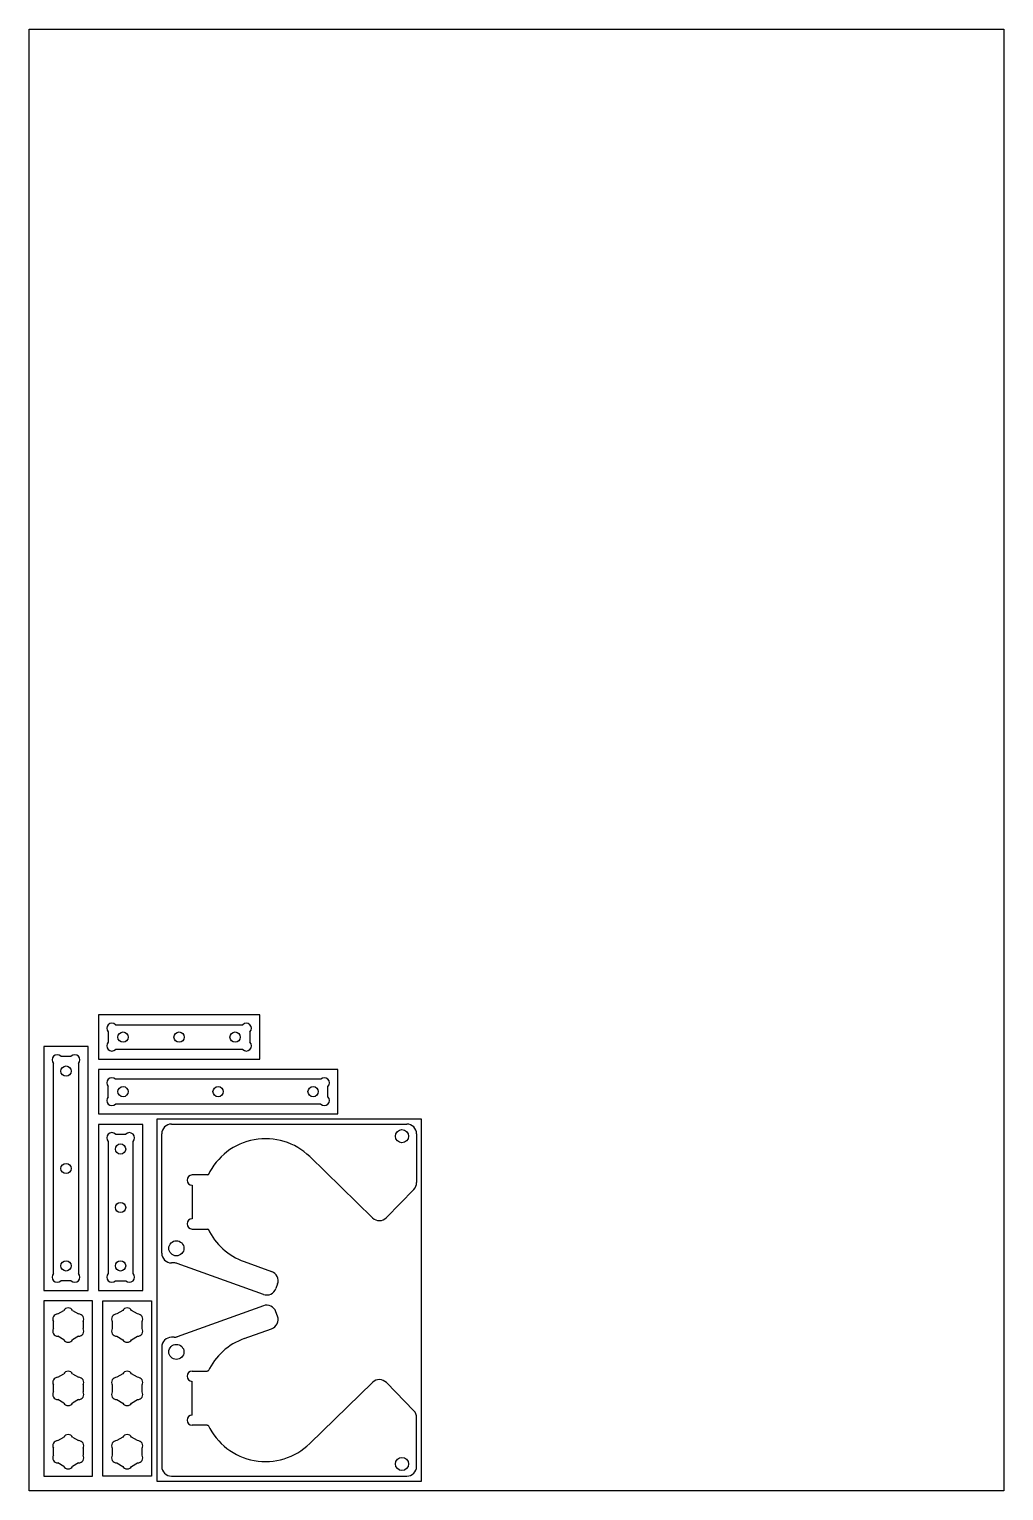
# Model space of a CAD drawing. Extents: x 0 to 200, y 0 to 300.
import ezdxf

# ---------------------------------------------------------------- set-up
doc = ezdxf.new("R2010")
doc.units = 0
doc.header["$LTSCALE"] = 0.25
doc.header["$MEASUREMENT"] = 0
doc.layers.get('0').update_dxf_attribs({"linetype": 'CONTINUOUS'})
doc.layers.add('1', color=7, linetype='CONTINUOUS')
doc.layers.add('23', color=7, linetype='CONTINUOUS')

msp = doc.modelspace()

# ---------------------------------------------------------------- linework, layer by layer
msp.add_lwpolyline([(0, 0), (0, 300), (200, 300), (200, 0)], close=True)
at = {"layer": '1', "color": 7, "linetype": 'Continuous'}
for p, q in [((14.2, 97.672765), (14.2, 88.572765)), ((47.3, 97.672765), (14.2, 97.672765)), ((47.3, 88.572765), (47.3, 97.672765)), ((16.2, 94.187841), (16.2, 92.057689)), ((17.684923, 95.672765), (43.815077, 95.672765)), ((45.3, 94.187841), (45.3, 92.057689)), ((3, 91.2), (3, 41.1)), ((12.1, 91.2), (3, 91.2)), ((12.1, 41.1), (12.1, 91.2)), ((43.815077, 90.572765), (17.684923, 90.572765)), ((5, 44.584923), (5, 87.715075)), ((6.484924, 89.2), (8.615076, 89.2)), ((10.1, 87.715077), (10.1, 44.584923)), ((14.2, 88.572765), (47.3, 88.572765)), ((14.2, 86.472765), (14.2, 77.372765)), ((63.3, 86.472765), (14.2, 86.472765)), ((59.815077, 84.472765), (17.684923, 84.472765)), ((63.3, 77.372765), (63.3, 86.472765)), ((16.2, 80.857689), (16.2, 82.98784)), ((61.3, 80.857689), (61.3, 82.98784)), ((59.815077, 79.372765), (17.684923, 79.372765)), ((14.2, 77.372765), (63.3, 77.372765)), ((14.2, 75.2), (14.2, 41.1)), ((23.3, 75.2), (14.2, 75.2)), ((23.3, 41.1), (23.3, 75.2)), ((26.2, 76.272765), (26.2, 2)), ((80.5, 76.272765), (26.2, 76.272765)), ((80.5, 2), (80.5, 76.272765)), ((17.684924, 73.2), (19.815076, 73.2)), ((16.2, 71.715077), (16.2, 44.584923)), ((21.3, 44.584923), (21.3, 71.715077)), ((8.615076, 43.1), (6.484924, 43.1)), ((17.684924, 43.1), (19.815076, 43.1)), ((3, 41.1), (12.1, 41.1)), ((14.2, 41.1), (23.3, 41.1)), ((26.2, 2), (80.5, 2))]:
    msp.add_line(p, q, dxfattribs=at)
for centre in [(19.25, 93.122765), (30.75, 93.122765), (42.25, 93.122765), (7.55, 86.15), (19.25, 81.922765), (38.75, 81.922765), (58.25, 81.922765), (18.75, 70.15), (7.55, 66.15), (18.75, 58.15), (7.55, 46.15), (18.75, 46.15)]:
    msp.add_circle(centre, 1.05, dxfattribs=at)
for centre, start, end in [((16.942462, 94.930303), 45, 225), ((44.557538, 94.930303), 315, 135), ((16.942462, 91.315227), 135, 315), ((44.557538, 91.315227), 225, 45), ((5.742463, 88.457538), 45, 225), ((9.357538, 88.457538), 315, 135), ((16.942462, 83.730302), 45, 225), ((60.557538, 83.730302), 315, 135), ((16.942462, 80.115227), 135, 315), ((60.557538, 80.115227), 225, 45), ((16.942463, 72.457538), 45, 225), ((20.557538, 72.457538), 315, 135), ((5.742463, 43.842462), 135, 315), ((9.357538, 43.842462), 225, 45), ((16.942463, 43.842462), 135, 315), ((20.557538, 43.842462), 225, 45)]:
    msp.add_arc(centre, 1.05, start, end, dxfattribs=at)
at = {"layer": '23', "color": 7, "linetype": 'Continuous'}
for p, q in [((29.2, 75.272765), (77.5, 75.272765)), ((27.2, 48.772765), (27.2, 73.272765)), ((79.5, 73.272765), (79.5, 63.249308)), ((70.464998, 56.026401), (57.570454, 68.585491)), ((36.55, 64.822765), (33.45, 64.822765)), ((33.45, 62.722765), (33.45, 55.822765)), ((78.932727, 61.853854), (73.293179, 56.063673)), ((33.45, 53.722765), (36.55, 53.722765)), ((29.710112, 46.772765), (29.2, 46.772765)), ((48.059316, 40.304217), (30.386465, 46.65493)), ((44.103704, 47.03869), (49.7502, 45.00963)), ((50.956012, 42.451112), (50.617835, 41.510029)), ((3, 39), (3, 3)), ((13, 39), (3, 39)), ((13, 3), (13, 39)), ((15.1, 3), (15.1, 39)), ((15.1, 39), (25.1, 39)), ((25.1, 39), (25.1, 3)), ((5.859327, 36.285918), (7.090673, 36.996837)), ((8.909327, 36.996837), (10.140673, 36.285918)), ((19.190674, 36.996837), (17.959327, 36.285918)), ((22.240674, 36.285918), (21.009327, 36.996837)), ((48.059316, 37.968548), (30.386465, 31.617835)), ((50.956012, 35.821653), (50.617835, 36.762736)), ((4.95, 33.289082), (4.95, 34.710918)), ((11.05, 34.710918), (11.05, 33.289082)), ((17.05, 34.710918), (17.05, 33.289082)), ((23.15, 33.289082), (23.15, 34.710918)), ((44.103704, 31.234074), (49.7502, 33.263134)), ((7.090673, 31.003163), (5.859327, 31.714082)), ((10.140673, 31.714082), (8.909327, 31.003163)), ((17.959327, 31.714082), (19.190674, 31.003163)), ((21.009327, 31.003163), (22.240674, 31.714082)), ((29.710112, 31.5), (29.2, 31.5)), ((27.2, 29.5), (27.2, 5)), ((33.45, 24.55), (36.55, 24.55)), ((4.95, 20.289082), (4.95, 21.710918)), ((5.859327, 23.285918), (7.090673, 23.996837)), ((8.909327, 23.996837), (10.140673, 23.285918)), ((11.05, 21.710918), (11.05, 20.289082)), ((17.05, 21.710918), (17.05, 20.289082)), ((19.190674, 23.996837), (17.959327, 23.285918)), ((22.240674, 23.285918), (21.009327, 23.996837)), ((23.15, 20.289082), (23.15, 21.710918)), ((33.45, 15.55), (33.45, 22.45)), ((70.464998, 22.246364), (57.570454, 9.687274)), ((78.932727, 16.418911), (73.293179, 22.209091)), ((7.090673, 18.003163), (5.859327, 18.714082)), ((10.140673, 18.714082), (8.909327, 18.003163)), ((17.959327, 18.714082), (19.190674, 18.003163)), ((21.009327, 18.003163), (22.240674, 18.714082)), ((79.5, 5), (79.5, 15.023456)), ((36.55, 13.45), (33.45, 13.45)), ((5.859327, 10.285918), (7.090673, 10.996837)), ((8.909327, 10.996837), (10.140673, 10.285918)), ((19.190674, 10.996837), (17.959327, 10.285918)), ((22.240674, 10.285918), (21.009327, 10.996837)), ((4.95, 7.289082), (4.95, 8.710918)), ((11.05, 8.710918), (11.05, 7.289082)), ((17.05, 8.710918), (17.05, 7.289082)), ((23.15, 7.289082), (23.15, 8.710918)), ((3, 3), (13, 3)), ((7.090673, 5.003163), (5.859327, 5.714082)), ((10.140673, 5.714082), (8.909327, 5.003163)), ((25.1, 3), (15.1, 3)), ((17.959327, 5.714082), (19.190674, 5.003163)), ((21.009327, 5.003163), (22.240674, 5.714082)), ((29.2, 3), (77.5, 3))]:
    msp.add_line(p, q, dxfattribs=at)
for centre, radius in [((76.5, 72.772765), 1.35), ((30.2, 49.772765), 1.55), ((30.2, 28.5), 1.55), ((76.5, 5.5), 1.35)]:
    msp.add_circle(centre, radius, dxfattribs=at)
for centre, radius, start, end in [((29.2, 73.272765), 2, 90, 180), ((77.5, 73.272765), 2, 0, 90), ((48.5, 59.272765), 13, 45.755058, 154.808807), ((33.45, 63.772765), 1.05, 90, 270), ((36.55, 63.772765), 1.05, 79.774566, 90), ((77.5, 63.249308), 2, 315.755058, 0), ((33.45, 54.772765), 1.05, 90, 270), ((71.860452, 57.459128), 2, 225.755058, 315.755058), ((36.55, 54.772765), 1.05, 270, 280.225434), ((48.5, 59.272765), 13, 205.191193, 250.234175), ((29.2, 48.772765), 2, 180, 270), ((29.710112, 44.772765), 2, 70.234175, 90), ((49.073846, 43.127465), 2, 340.234175, 70.234175), ((48.73567, 42.186382), 2, 250.234175, 340.234175), ((5.859327, 35.235918), 1.05, 90, 210), ((8, 36.471837), 1.05, 30, 150), ((10.140673, 35.235918), 1.05, 330, 90), ((17.959327, 35.235918), 1.05, 90, 210), ((20.1, 36.471837), 1.05, 30, 150), ((22.240674, 35.235918), 1.05, 330, 90), ((48.73567, 36.086382), 2, 19.765825, 109.765825), ((5.859327, 32.764082), 1.05, 150, 270), ((10.140673, 32.764082), 1.05, 270, 30), ((17.959327, 32.764082), 1.05, 150, 270), ((22.240674, 32.764082), 1.05, 270, 30), ((49.073846, 35.1453), 2, 289.765825, 19.765825), ((8, 31.528163), 1.05, 210, 330), ((20.1, 31.528163), 1.05, 210, 330), ((29.2, 29.5), 2, 90, 180), ((29.710112, 33.5), 2, 270, 289.765825), ((48.5, 19), 13, 109.765825, 154.808807), ((8, 23.471837), 1.05, 30, 150), ((20.1, 23.471837), 1.05, 30, 150), ((33.45, 23.5), 1.05, 90, 270), ((36.55, 23.5), 1.05, 79.774566, 90), ((5.859327, 22.235918), 1.05, 90, 210), ((10.140673, 22.235918), 1.05, 330, 90), ((17.959327, 22.235918), 1.05, 90, 210), ((22.240674, 22.235918), 1.05, 330, 90), ((71.860452, 20.813637), 2, 44.244942, 134.244942), ((5.859327, 19.764082), 1.05, 150, 270), ((8, 18.528163), 1.05, 210, 330), ((10.140673, 19.764082), 1.05, 270, 30), ((17.959327, 19.764082), 1.05, 150, 270), ((20.1, 18.528163), 1.05, 210, 330), ((22.240674, 19.764082), 1.05, 270, 30), ((33.45, 14.5), 1.05, 90, 270), ((77.5, 15.023456), 2, 0, 44.244942), ((36.55, 14.5), 1.05, 270, 280.225434), ((48.5, 19), 13, 205.191193, 314.244942), ((5.859327, 9.235918), 1.05, 90, 210), ((8, 10.471837), 1.05, 30, 150), ((10.140673, 9.235918), 1.05, 330, 90), ((17.959327, 9.235918), 1.05, 90, 210), ((20.1, 10.471837), 1.05, 30, 150), ((22.240674, 9.235918), 1.05, 330, 90), ((5.859327, 6.764082), 1.05, 150, 270), ((10.140673, 6.764082), 1.05, 270, 30), ((17.959327, 6.764082), 1.05, 150, 270), ((22.240674, 6.764082), 1.05, 270, 30), ((8, 5.528163), 1.05, 210, 330), ((20.1, 5.528163), 1.05, 210, 330), ((29.2, 5), 2, 180, 270), ((77.5, 5), 2, 270, 0)]:
    msp.add_arc(centre, radius, start, end, dxfattribs=at)

doc.saveas('drawing.dxf')
